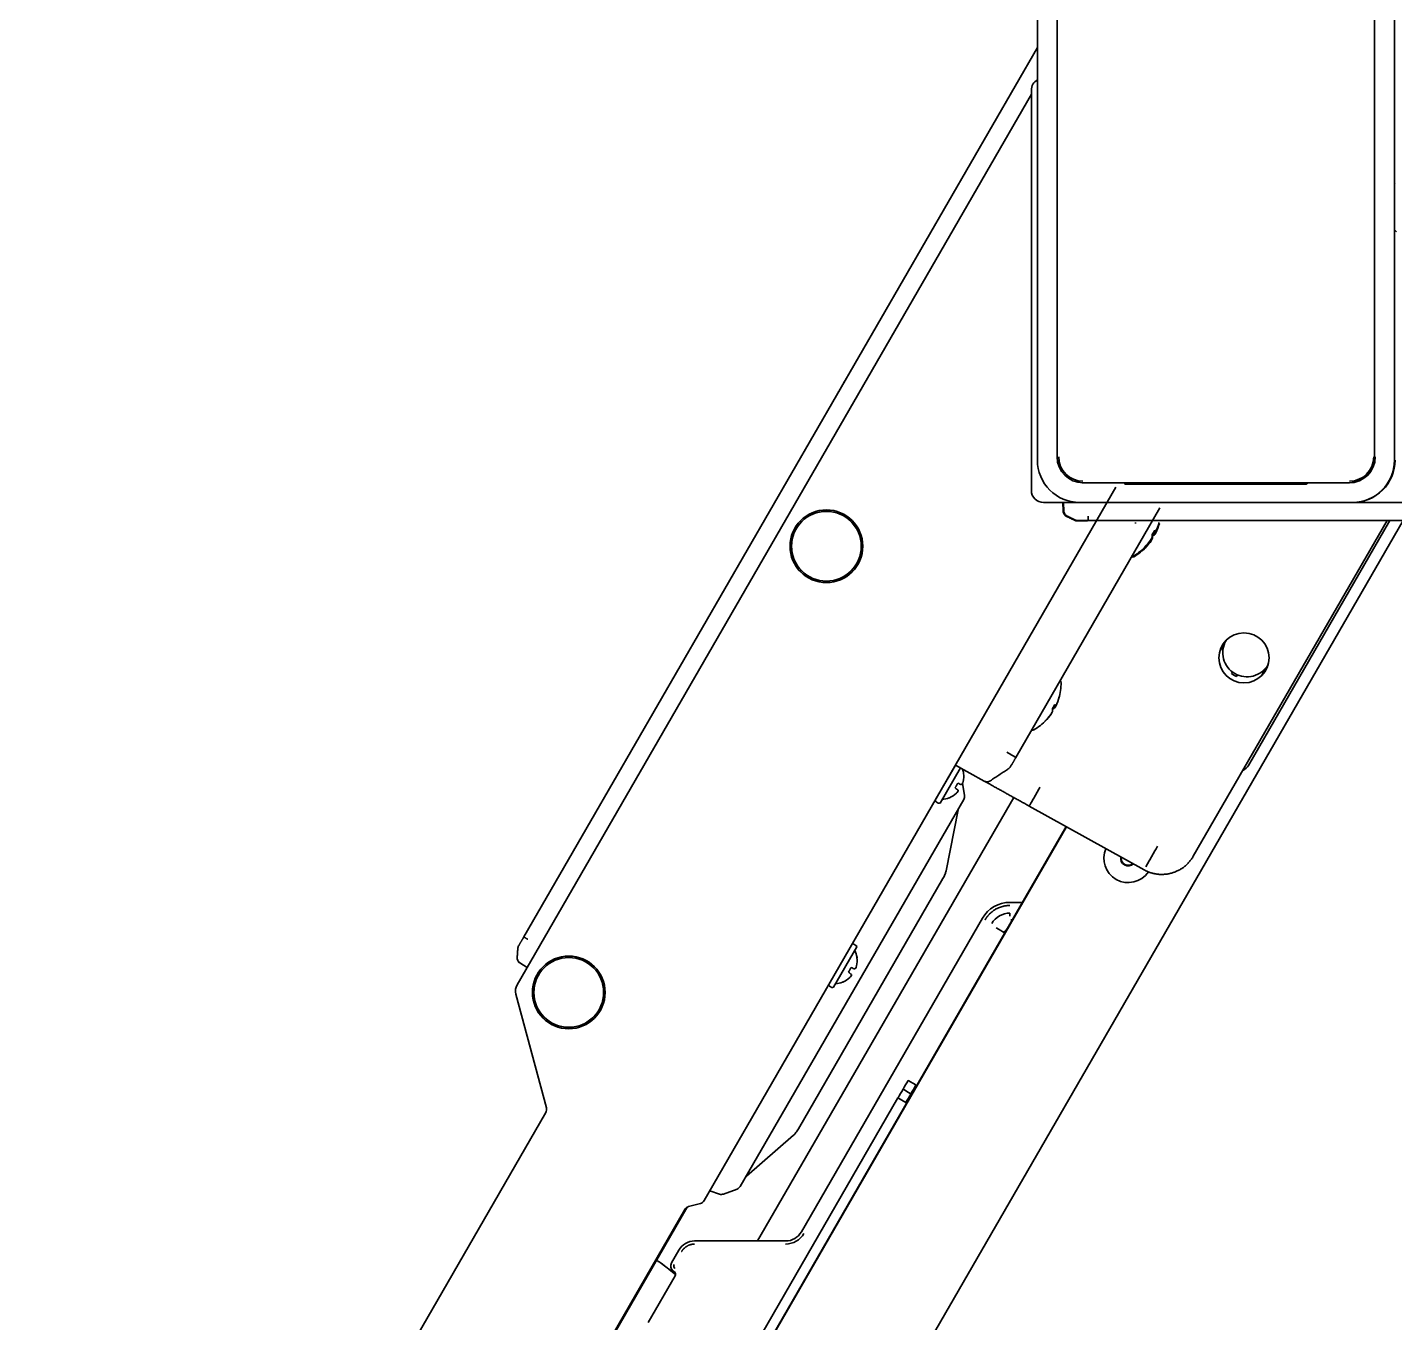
# Model space of a CAD drawing. Header units: inches. Extents: x 786 to 5593, y 691 to 5453.
# Drawn here: x 3229.3 to 3454.8, y 1351.1 to 1564.8 of the extents above; entities that cross this region are included whole.
import ezdxf

# ---------------------------------------------------------------- set-up
doc = ezdxf.new("R2010")
doc.units = ezdxf.units.IN
doc.linetypes.add('ACISOTGL', pattern=[3, 2, -1])
doc.layers.add('1', color=7, linetype='Continuous', true_color=0xffffff)
doc.layers.add('4', color=7, linetype='Continuous', true_color=0xffffff)

msp = doc.modelspace()

# ---------------------------------------------------------------- linework, layer by layer
at = {"linetype": 'ACISOTGL', "ltscale": 5}
msp.add_arc((3420.09, 1523.46), 832.8, 240, 359.8624, dxfattribs=at)
at = {"layer": '1', "color": 7, "linetype": 'Continuous', "lineweight": 35}
for p, q in [((3451.53, 1493.94), (3451.53, 1673.93)), ((3454.79, 1585.26), (3454.79, 1493.43)), ((3395.89, 1493.46), (3395.89, 1573.06)), ((3399.15, 1572.49), (3399.15, 1493.96)), ((3311.16, 1414.78), (3395.89, 1561.54)), ((3394.89, 1488.46), (3394.89, 1554.46)), ((3310.06, 1406.88), (3394.89, 1553.81)), ((3455.14, 1531.08), (3454.79, 1531.43)), ((3363.01, 1504.59), (3362.95, 1504.62)), ((3363.04, 1504.69), (3362.98, 1504.72)), ((3363.9, 1506.13), (3363.84, 1506.16)), ((3363.93, 1506.23), (3363.87, 1506.26)), ((3355.7, 1491.93), (3355.65, 1491.97)), ((3408.83, 1488.96), (3340.89, 1371.28)), ((3355.03, 1490.77), (3354.97, 1490.8)), ((3403.29, 1489.69), (3447.28, 1489.69)), ((3403.4, 1489.72), (3447.38, 1489.72)), ((3410.29, 1489.5), (3410.29, 1489.69)), ((3440.29, 1489.5), (3410.29, 1489.5)), ((3410.39, 1489.53), (3410.39, 1489.72)), ((3440.39, 1489.53), (3410.39, 1489.53)), ((3440.29, 1489.5), (3440.29, 1489.69)), ((3440.39, 1489.53), (3440.39, 1489.72)), ((3353.51, 1488.27), (3353.57, 1488.24)), ((3416.11, 1485.57), (3392.35, 1444.4)), ((3402.89, 1486.46), (3396.89, 1486.46)), ((3400.14, 1485.02), (3400.07, 1486.43)), ((3400.25, 1485.04), (3400.18, 1486.46)), ((3447.79, 1486.43), (3402.79, 1486.43)), ((3447.89, 1486.46), (3402.89, 1486.46)), ((3576.06, 1486.46), (3447.89, 1486.46)), ((3074.48, 822.27), (3456.21, 1483.46)), ((3350.28, 1482.66), (3350.33, 1482.63)), ((3568.68, 1483.46), (3404.28, 1483.46)), ((3420.7, 1483.37), (3420.7, 1483.43)), ((3420.8, 1483.39), (3420.8, 1483.46)), ((3453.58, 1483.46), (3421.61, 1428.09)), ((3430.7, 1443.08), (3454.01, 1483.46)), ((3349.38, 1481.11), (3349.43, 1481.08)), ((3414.65, 1480.37), (3414.67, 1480.36)), ((3414.69, 1480.23), (3414.71, 1480.22)), ((3415.03, 1481.51), (3415.25, 1481.38)), ((3415.08, 1481.36), (3415.3, 1481.23)), ((3415.15, 1481.72), (3415.38, 1481.59)), ((3415.2, 1481.58), (3415.42, 1481.45)), ((3341.45, 1467.38), (3341.51, 1467.35)), ((3428.32, 1457.97), (3427.89, 1458.22)), ((3428.76, 1457.72), (3428.32, 1457.97)), ((3398.58, 1452.78), (3398.8, 1452.65)), ((3398.7, 1453), (3398.92, 1452.87)), ((3398.19, 1451.65), (3398.21, 1451.64)), ((3379.05, 1437.32), (3382.39, 1443.11)), ((3379.83, 1436.87), (3383.18, 1442.68)), ((3381.84, 1442.2), (3381.84, 1442.2)), ((3387.09, 1440.5), (3382.37, 1443.12)), ((3383.69, 1441.78), (3383.71, 1441.82)), ((3383.53, 1440.09), (3383.85, 1438.15)), ((3379.19, 1437.07), (3379.54, 1436.87)), ((3381.34, 1437.71), (3381.37, 1437.75)), ((3383.73, 1437.48), (3382.3, 1435)), ((3382.3, 1435), (3348.3, 1376.11)), ((3380.82, 1425.66), (3382.8, 1435.74)), ((3382.8, 1435.74), (3382.81, 1435.81)), ((3413.51, 1425.85), (3394.54, 1436.37)), ((3400.71, 1432.95), (3054.69, 833.62)), ((3400.63, 1432.98), (3073.73, 866.77)), ((3356.48, 1383.13), (3380.31, 1424.4)), ((3391.36, 1420.48), (3393.41, 1420.48)), ((3356.95, 1366.12), (3386.82, 1417.86)), ((3362.25, 1406.47), (3366.1, 1413.14)), ((3365.96, 1413.39), (3365.61, 1413.59)), ((3311.7, 1409.73), (3310.52, 1410.5)), ((3314.9, 1386.57), (3309.86, 1405.36)), ((3361.61, 1406.66), (3361.96, 1406.46)), ((3375.15, 1388.84), (3375.02, 1388.91)), ((3082.84, 984.06), (3314.8, 1385.81)), ((3347.91, 1375.3), (3355.65, 1382.06)), ((3348.3, 1376.11), (3346.87, 1373.63)), ((3347.86, 1375.26), (3347.91, 1375.3)), ((3343.46, 1372.36), (3341.84, 1372.91)), ((3346.35, 1373.19), (3344.13, 1372.36)), ((3338.11, 1370.19), (3108.03, 971.68)), ((3337.75, 1369.83), (3108.16, 972.18)), ((3338.35, 1370.3), (3340.29, 1370.82)), ((3335.51, 1360.99), (3336.74, 1363.12)), ((3339.34, 1364.62), (3354.35, 1364.62)), ((3336.13, 1358.87), (3331.68, 1351.15)), ((3336.2, 1359.11), (3335.14, 1359.94)), ((3335.14, 1359.94), (3335.14, 1359.94)), ((3336.2, 1359.12), (3335.21, 1359.9)), ((3335.21, 1359.9), (3335.21, 1359.9)), ((3335.76, 1359.7), (3336.01, 1359.51))]:
    msp.add_line(p, q, dxfattribs=at)
for centre, radius in [((3361.08, 1479.24), 6), ((3361.08, 1479.24), 5.75), ((3429.97, 1460.82), 4.13), ((3318.58, 1405.63), 6), ((3318.58, 1405.63), 5.75)]:
    msp.add_circle(centre, radius, dxfattribs=at)
for centre, radius, start, end in [((3396.89, 1554.46), 2, 120.0009, 180), ((3455.16, 1538.72), 0.5, 119.6794, 138.5908), ((3402.89, 1493.46), 7, 180, 270), ((3447.79, 1493.43), 7, 270, 0), ((3447.89, 1493.46), 7, 270, 0), ((3396.89, 1488.46), 2, 180, 270), ((3411.59, 1482.98), 0.5, 359.6794, 18.5908), ((3411.52, 1478.09), 0.5, 254.6023, 300.3206), ((3411.57, 1477.95), 0.5, 254.6023, 300.3206), ((3407.19, 1485.5), 9.08, 300.3206, 316.7388), ((3407.23, 1485.35), 9.08, 300.3206, 316.7388), ((3429.47, 1459.96), 4, 135.5269, 150.1125), ((3430.47, 1461.69), 4, 149.8875, 240), ((3430.47, 1461.69), 4, 240, 330.1125), ((3429.47, 1459.96), 4, 330, 344.4731), ((3390.73, 1456.78), 9.08, 343.2612, 359.6794), ((3399.32, 1456.73), 0.5, 359.6794, 45.3977), ((3390.73, 1456.78), 9.08, 300.3206, 316.7388), ((3395.07, 1449.37), 0.5, 254.6023, 300.3206), ((3381.5, 1442.57), 0.5, 311.8045, 330), ((3380.02, 1441.21), 3.74, 9.3686, 19.774), ((3428.97, 1444.08), 2, 294.3403, 330), ((3379.59, 1439.25), 0.5, 330, 348.1955), ((3379.33, 1437.32), 0.283, 178.0725, 240), ((3380.02, 1441.21), 3.74, 272.3241, 290.6155), ((3382.87, 1437.98), 1, 330, 9.5), ((3379.68, 1437.12), 0.283, 240, 301.9275), ((3410.87, 1427.74), 4, 156.4013, 240), ((3410.87, 1427.74), 1.25, 168.5006, 240), ((3410.87, 1427.74), 1.15, 170.0812, 240), ((3410.87, 1427.74), 1.25, 240, 313.4513), ((3410.87, 1427.74), 1.15, 240, 311.8706), ((3410.87, 1427.74), 4, 240, 326.4619), ((3365.47, 1413.35), 0.283, 60, 121.9275), ((3362.44, 1410.8), 3.74, 9.3791, 27.6759), ((3365.81, 1413.15), 0.283, 358.0725, 60), ((3311.79, 1405.88), 2, 150, 195), ((3361.75, 1406.91), 0.283, 178.0725, 240), ((3362.1, 1406.71), 0.283, 240, 301.9275), ((3362.44, 1410.8), 3.74, 272.3241, 290.6111), ((3313.93, 1386.31), 1, 330, 15), ((3343.78, 1373.3), 1, 251, 290.5), ((3346, 1374.13), 1, 290.5, 330), ((3338.61, 1369.33), 1, 105, 150), ((3340.03, 1371.78), 1, 285, 330)]:
    msp.add_arc(centre, radius, start, end, dxfattribs=at)
for centre, major_axis, ratio, start_param, end_param in [((3403.4, 1493.97), (3.01, 3.01), 0.998926, 2.356803, 3.926382), ((3403.4, 1493.97), (-2.83, -2.83), 0.998783, 5.498396, 7.067974), ((3447.27, 1493.94), (-3.01, 3.01), 0.998926, 2.356803, 3.926382), ((3447.38, 1493.97), (-3.01, 3.01), 0.998926, 2.356803, 3.926382), ((3447.38, 1493.97), (2.83, -2.83), 0.998783, 5.498396, 7.067974), ((3401.14, 1485.07), (-0.999, -0.052), 0.99998, 0, 1.065736), ((3401.25, 1485.1), (-0.999, -0.052), 0.99998, 0, 1.065736), ((3407.3, 1485.69), (-7.85, 4.53), 0.947542, 3.199666, 3.391172), ((3407.34, 1485.54), (-7.85, 4.53), 0.947542, 3.199666, 3.391172), ((3407.08, 1485.32), (7.85, -4.53), 0.947542, 6.033606, 6.225112), ((3407.13, 1485.17), (7.85, -4.53), 0.947542, 6.033606, 6.225112), ((3407.22, 1485.55), (-7.85, 4.53), 0.995851, 2.892014, 3.083519), ((3407.26, 1485.41), (-7.85, 4.53), 0.995851, 2.892014, 3.083519), ((3406.87, 1484.95), (7.85, -4.53), 0.319632, 0.058074, 0.249579), ((3407.43, 1485.91), (-7.61, 4.39), 0.978398, 3.096057, 3.187129), ((3406.92, 1484.81), (7.85, -4.53), 0.319632, 0.058074, 0.249579), ((3407.51, 1486.05), (-7.85, 4.53), 0.319632, 2.921888, 3.083519), ((3407.47, 1485.77), (-7.61, 4.39), 0.978398, 3.096057, 3.187129), ((3407.55, 1485.9), (-7.85, 4.53), 0.319632, 2.921888, 3.083519), ((3407.52, 1486.08), (-7.85, 4.53), 0.090997, 3.199666, 3.391172), ((3407.16, 1485.45), (7.85, -4.53), 0.995851, 0.058074, 0.085647), ((3407.57, 1485.93), (-7.85, 4.53), 0.090997, 3.199666, 3.391172), ((3407.2, 1485.3), (7.85, -4.53), 0.995851, 0.058074, 0.085647), ((3406.06, 1483.55), (7.61, -4.39), 0.206731, 6.237649, 6.328721), ((3406.11, 1483.41), (7.61, -4.39), 0.206731, 6.237649, 6.328721), ((3390.97, 1457.19), (-7.61, 4.39), 0.978398, 3.096057, 3.187129), ((3391.07, 1457.35), (-7.85, 4.53), 0.090997, 3.199666, 3.391172), ((3390.7, 1456.72), (7.85, -4.53), 0.995851, 0.058074, 0.085647), ((3390.84, 1456.96), (-7.85, 4.53), 0.947542, 3.199666, 3.391172), ((3390.63, 1456.59), (7.85, -4.53), 0.947542, 6.033606, 6.225112), ((3389.61, 1454.83), (7.61, -4.39), 0.206731, 6.237649, 6.328721), ((3390.76, 1456.83), (-7.85, 4.53), 0.995851, 2.892014, 3.083519), ((3390.42, 1456.23), (7.85, -4.53), 0.319632, 0.058074, 0.249579), ((3391.05, 1457.32), (-7.85, 4.53), 0.319632, 2.921888, 3.083519), ((3380.01, 1441.22), (2.57, 2.7), 0.997235, 5.247399, 5.62012), ((3379.86, 1440.96), (-3.09, 2.09), 0.017407, 3.440796, 3.813517), ((3380.15, 1441.48), (3.35, -1.63), 0.017407, 5.611261, 5.983982), ((3380.25, 1441.72), (3.37, -1.5), 0.420739, 6.027806, 6.144672), ((3380.1, 1441.46), (3.52, -1.1), 0.902278, 6.178468, 6.295334), ((3380, 1441.22), (1.06, 3.58), 0.997235, 3.804658, 4.177379), ((3379.84, 1441.01), (-2.71, 2.5), 0.902278, 3.129444, 3.24631), ((3379.7, 1440.76), (-2.99, 2.17), 0.420739, 3.280106, 3.396972), ((3383.33, 1435.78), (-0.433, 0.25), 1, 6.282807, 6.525593), ((3391.37, 1415.23), (2.63, -4.55), 0.999188, 2.618346, 3.66484), ((3311.06, 1411.34), (0.545, 0.839), 0.999981, 2.075858, 3.141593), ((3362.52, 1411.06), (3.52, -1.1), 0.902278, 6.178468, 6.295334), ((3362.42, 1410.82), (2.57, 2.7), 0.997235, 5.247399, 5.62012), ((3362.42, 1410.81), (1.06, 3.58), 0.997235, 3.804658, 4.177379), ((3362.27, 1410.56), (-3.09, 2.09), 0.017407, 3.440796, 3.813517), ((3362.26, 1410.61), (-2.71, 2.5), 0.902278, 3.129444, 3.24631), ((3362.57, 1411.07), (3.35, -1.63), 0.017407, 5.611261, 5.983982), ((3362.11, 1410.35), (-2.99, 2.17), 0.420739, 3.280106, 3.396972), ((3362.67, 1411.31), (3.37, -1.5), 0.420739, 6.027806, 6.144672), ((3375.02, 1388.9), (1.3, -0.75), 0.008333, 1.570794, 3.106684), ((3348.14, 1374.83), (0.433, -0.25), 1, 2.899186, 3.141971), ((3354.35, 1367.62), (-1.5, 2.6), 0.999188, 2.618346, 3.66484), ((3339.34, 1361.62), (1.5, -2.6), 0.999188, 2.618346, 3.66484), ((3332.85, 1360.68), (-0.65, 0.375), 0.999379, 4.572848, 4.98544), ((3335.1, 1359.87), (1.79, -1.4), 0.03458, 1.575662, 3.146458), ((3335.17, 1359.83), (1.79, -1.4), 0.03458, 1.575662, 2.974751), ((3336.38, 1360.49), (-0.986, 0.174), 0.99931, 5.934122, 7.364783), ((3335.7, 1359.12), (-0.493, 0.087), 0.99931, 2.792529, 4.223191)]:
    msp.add_ellipse(centre, major_axis=major_axis, ratio=ratio, start_param=start_param, end_param=end_param, dxfattribs=at)
for points, knots in [([(3400.14, 1485.02), (3400.15, 1484.93), (3400.17, 1484.84), (3400.22, 1484.67), (3400.26, 1484.59), (3400.36, 1484.44), (3400.42, 1484.38), (3400.55, 1484.26), (3400.63, 1484.21), (3400.71, 1484.17)], [0, 0, 0, 0, 0.25, 0.25, 0.5, 0.5, 0.75, 0.75, 1, 1, 1, 1]), ([(3400.25, 1485.04), (3400.25, 1484.96), (3400.27, 1484.87), (3400.33, 1484.7), (3400.37, 1484.62), (3400.46, 1484.47), (3400.52, 1484.4), (3400.66, 1484.29), (3400.73, 1484.24), (3400.81, 1484.2)], [0, 0, 0, 0, 0.25, 0.25, 0.5, 0.5, 0.75, 0.75, 1, 1, 1, 1]), ([(3402.02, 1483.53), (3402.09, 1483.5), (3402.16, 1483.47), (3402.31, 1483.44), (3402.38, 1483.43), (3402.46, 1483.43)], [0, 0, 0, 0, 0.5, 0.5, 1, 1, 1, 1]), ([(3402.13, 1483.56), (3402.19, 1483.52), (3402.27, 1483.5), (3402.41, 1483.46), (3402.49, 1483.46), (3402.56, 1483.46)], [0, 0, 0, 0, 0.5, 0.5, 1, 1, 1, 1]), ([(3404.17, 1483.43), (3404.11, 1483.43), (3404.06, 1483.43), (3403.97, 1483.43), (3403.95, 1483.43), (3403.89, 1483.43), (3403.86, 1483.43), (3403.78, 1483.43), (3403.73, 1483.43), (3403.62, 1483.43), (3403.57, 1483.43), (3403.47, 1483.43), (3403.42, 1483.43), (3403.34, 1483.43), (3403.32, 1483.43), (3403.27, 1483.43), (3403.25, 1483.43), (3403.18, 1483.43), (3403.14, 1483.43), (3403.05, 1483.43), (3403.01, 1483.43), (3402.95, 1483.43), (3402.93, 1483.43), (3402.89, 1483.43), (3402.88, 1483.43), (3402.82, 1483.43), (3402.76, 1483.43), (3402.7, 1483.43), (3402.64, 1483.43), (3402.62, 1483.43), (3402.59, 1483.43), (3402.58, 1483.43), (3402.56, 1483.43), (3402.55, 1483.43), (3402.52, 1483.43), (3402.51, 1483.43), (3402.49, 1483.43), (3402.48, 1483.43), (3402.46, 1483.43), (3402.46, 1483.43), (3402.46, 1483.43)], [0, 0, 0, 0, 0.0625, 0.0625, 0.09375, 0.09375, 0.125, 0.125, 0.1875, 0.1875, 0.25, 0.25, 0.3125, 0.3125, 0.34375, 0.34375, 0.375, 0.375, 0.4375, 0.4375, 0.5, 0.5, 0.53125, 0.53125, 0.5625, 0.5625, 0.625, 0.6875, 0.6875, 0.75, 0.75, 0.78125, 0.78125, 0.8125, 0.8125, 0.875, 0.875, 0.9375, 0.9375, 1, 1, 1, 1]), ([(3404.28, 1483.46), (3404.22, 1483.46), (3404.16, 1483.46), (3404.08, 1483.46), (3404.05, 1483.46), (3404, 1483.46), (3403.97, 1483.46), (3403.89, 1483.46), (3403.83, 1483.46), (3403.73, 1483.46), (3403.68, 1483.46), (3403.57, 1483.46), (3403.52, 1483.46), (3403.45, 1483.46), (3403.43, 1483.46), (3403.38, 1483.46), (3403.35, 1483.46), (3403.28, 1483.46), (3403.24, 1483.46), (3403.15, 1483.46), (3403.11, 1483.46), (3403.05, 1483.46), (3403.04, 1483.46), (3403, 1483.46), (3402.98, 1483.46), (3402.93, 1483.46), (3402.86, 1483.46), (3402.8, 1483.46), (3402.75, 1483.46), (3402.72, 1483.46), (3402.69, 1483.46), (3402.68, 1483.46), (3402.66, 1483.46), (3402.65, 1483.46), (3402.63, 1483.46), (3402.61, 1483.46), (3402.59, 1483.46), (3402.58, 1483.46), (3402.57, 1483.46), (3402.56, 1483.46), (3402.56, 1483.46)], [0, 0, 0, 0, 0.0625, 0.0625, 0.09375, 0.09375, 0.125, 0.125, 0.1875, 0.1875, 0.25, 0.25, 0.3125, 0.3125, 0.34375, 0.34375, 0.375, 0.375, 0.4375, 0.4375, 0.5, 0.5, 0.53125, 0.53125, 0.5625, 0.5625, 0.625, 0.6875, 0.6875, 0.75, 0.75, 0.78125, 0.78125, 0.8125, 0.8125, 0.875, 0.875, 0.9375, 0.9375, 1, 1, 1, 1]), ([(3404.28, 1483.56), (3404.28, 1483.52), (3404.28, 1483.5), (3404.28, 1483.46), (3404.28, 1483.46), (3404.28, 1483.46)], [0, 0, 0, 0, 0.502236, 0.502236, 1, 1, 1, 1]), ([(3428.94, 1458.03), (3428.94, 1458.03), (3428.91, 1457.98), (3428.85, 1457.88), (3428.79, 1457.77), (3428.76, 1457.72)], [0, 0, 0, 0, 0.035912, 0.517956, 1, 1, 1, 1]), ([(3392.35, 1444.4), (3392.34, 1444.38), (3392.32, 1444.36), (3392.3, 1444.32), (3392.29, 1444.3), (3392.26, 1444.26), (3392.25, 1444.23), (3392.23, 1444.19), (3392.21, 1444.17), (3392.18, 1444.11), (3392.15, 1444.07), (3392.11, 1443.99), (3392.08, 1443.95), (3392.05, 1443.89), (3392.04, 1443.87), (3392.02, 1443.83), (3392.01, 1443.81), (3391.97, 1443.76), (3391.95, 1443.72), (3391.91, 1443.65), (3391.89, 1443.62), (3391.85, 1443.55), (3391.84, 1443.52), (3391.81, 1443.47), (3391.8, 1443.46), (3391.79, 1443.43), (3391.78, 1443.42), (3391.75, 1443.38), (3391.74, 1443.35), (3391.71, 1443.3), (3391.7, 1443.28), (3391.68, 1443.24), (3391.67, 1443.22), (3391.65, 1443.2), (3391.65, 1443.19), (3391.64, 1443.17), (3391.63, 1443.16), (3391.62, 1443.15), (3391.62, 1443.14), (3391.61, 1443.13), (3391.61, 1443.12), (3391.61, 1443.12), (3391.6, 1443.11), (3391.6, 1443.11), (3391.6, 1443.1), (3391.59, 1443.1), (3391.59, 1443.1)], [0, 0, 0, 0, 0.03125, 0.03125, 0.0625, 0.0625, 0.09375, 0.09375, 0.125, 0.125, 0.1875, 0.1875, 0.25, 0.25, 0.28125, 0.28125, 0.3125, 0.3125, 0.375, 0.375, 0.4375, 0.4375, 0.5, 0.5, 0.53125, 0.53125, 0.5625, 0.5625, 0.625, 0.625, 0.6875, 0.6875, 0.75, 0.75, 0.78125, 0.78125, 0.8125, 0.84375, 0.84375, 0.875, 0.875, 0.90625, 0.90625, 0.9375, 0.9375, 1, 1, 1, 1]), ([(3392.35, 1444.4), (3392.35, 1444.4), (3392.33, 1444.41), (3392.27, 1444.44), (3392.22, 1444.47), (3392.16, 1444.5)], [0, 0, 0, 0, 0.5, 0.5, 1, 1, 1, 1]), ([(3391.59, 1443.1), (3391.52, 1442.97), (3391.43, 1442.84), (3391.22, 1442.62), (3391.1, 1442.52), (3390.97, 1442.43)], [0, 0, 0, 0, 0.5, 0.5, 1, 1, 1, 1]), ([(3382.29, 1439.36), (3382.31, 1439.39), (3382.33, 1439.43), (3382.37, 1439.49), (3382.39, 1439.53), (3382.43, 1439.59), (3382.45, 1439.63), (3382.49, 1439.7), (3382.51, 1439.73), (3382.57, 1439.83), (3382.61, 1439.9), (3382.66, 1440), (3382.68, 1440.03), (3382.72, 1440.1), (3382.74, 1440.13), (3382.76, 1440.17)], [0, 0, 0, 0, 0.125, 0.125, 0.25, 0.25, 0.375, 0.375, 0.5, 0.5, 0.75, 0.75, 0.875, 0.875, 1, 1, 1, 1]), ([(3387.09, 1440.5), (3387.17, 1440.46), (3387.26, 1440.43), (3387.43, 1440.38), (3387.53, 1440.38), (3387.71, 1440.38), (3387.8, 1440.4), (3387.97, 1440.46), (3388.06, 1440.5), (3388.13, 1440.55)], [0, 0, 0, 0, 0.25, 0.25, 0.5, 0.5, 0.75, 0.75, 1, 1, 1, 1]), ([(3394.54, 1436.37), (3394.42, 1436.44), (3394.3, 1436.51), (3394.05, 1436.64), (3393.93, 1436.71), (3393.56, 1436.91), (3393.32, 1437.05), (3392.96, 1437.25), (3392.84, 1437.31), (3392.6, 1437.45), (3392.48, 1437.51), (3392.13, 1437.71), (3391.9, 1437.83), (3391.46, 1438.08), (3391.24, 1438.2), (3390.92, 1438.38), (3390.81, 1438.44), (3390.65, 1438.53), (3390.6, 1438.56), (3390.5, 1438.61), (3390.45, 1438.64), (3390.19, 1438.78), (3389.99, 1438.89), (3389.62, 1439.1), (3389.44, 1439.2), (3389.1, 1439.39), (3388.93, 1439.48), (3388.74, 1439.59), (3388.68, 1439.62), (3388.63, 1439.65), (3388.59, 1439.67), (3388.57, 1439.68), (3388.48, 1439.73), (3388.41, 1439.77), (3388.21, 1439.88), (3387.96, 1440.02), (3387.75, 1440.14), (3387.61, 1440.21), (3387.57, 1440.24), (3387.51, 1440.27), (3387.49, 1440.28), (3387.45, 1440.31), (3387.43, 1440.32), (3387.34, 1440.37), (3387.28, 1440.4), (3387.21, 1440.44), (3387.19, 1440.45), (3387.16, 1440.47), (3387.14, 1440.48), (3387.12, 1440.49), (3387.11, 1440.49), (3387.1, 1440.5), (3387.09, 1440.5), (3387.09, 1440.5)], [0, 0, 0, 0, 0.031268, 0.031268, 0.062536, 0.062536, 0.125072, 0.125072, 0.156339, 0.156339, 0.187607, 0.187607, 0.250143, 0.250143, 0.312679, 0.312679, 0.343947, 0.343947, 0.359581, 0.359581, 0.375215, 0.375215, 0.43775, 0.43775, 0.500286, 0.500286, 0.562822, 0.562822, 0.578456, 0.586273, 0.586273, 0.59409, 0.59409, 0.625358, 0.625358, 0.687894, 0.750429, 0.750429, 0.781697, 0.781697, 0.797331, 0.797331, 0.812965, 0.812965, 0.875501, 0.875501, 0.906769, 0.906769, 0.938037, 0.938037, 0.969305, 0.969305, 1, 1, 1, 1]), ([(3394.55, 1436.37), (3394.55, 1436.37), (3394.55, 1436.38), (3394.58, 1436.42), (3394.6, 1436.45), (3394.65, 1436.54), (3394.68, 1436.59), (3394.74, 1436.71), (3394.78, 1436.77), (3394.82, 1436.85)], [0, 0, 0, 0, 0.25, 0.25, 0.5, 0.5, 0.75, 0.75, 1, 1, 1, 1]), ([(3421.61, 1428.09), (3421.56, 1428.01), (3421.51, 1427.93), (3421.41, 1427.76), (3421.35, 1427.68), (3421.27, 1427.56), (3421.24, 1427.53), (3421.18, 1427.45), (3421.15, 1427.41), (3421.06, 1427.3), (3421, 1427.22), (3420.81, 1427), (3420.67, 1426.86), (3420.5, 1426.69), (3420.46, 1426.66), (3420.39, 1426.6), (3420.35, 1426.56), (3420.24, 1426.47), (3420.16, 1426.41), (3419.94, 1426.23), (3419.78, 1426.12), (3419.45, 1425.91), (3419.28, 1425.82), (3419.02, 1425.69), (3418.93, 1425.65), (3418.75, 1425.57), (3418.66, 1425.53), (3418.39, 1425.42), (3418.2, 1425.36), (3417.93, 1425.29), (3417.83, 1425.26), (3417.64, 1425.22), (3417.55, 1425.2), (3417.26, 1425.15), (3417.07, 1425.13), (3416.83, 1425.11), (3416.78, 1425.11), (3416.68, 1425.1), (3416.63, 1425.1), (3416.49, 1425.09), (3416.39, 1425.09), (3416.1, 1425.1), (3415.91, 1425.11), (3415.52, 1425.16), (3415.33, 1425.19), (3415.05, 1425.25), (3414.95, 1425.27), (3414.81, 1425.31), (3414.77, 1425.33), (3414.67, 1425.35), (3414.63, 1425.37), (3414.39, 1425.44), (3414.21, 1425.51), (3413.99, 1425.61), (3413.94, 1425.63), (3413.85, 1425.67), (3413.72, 1425.73), (3413.59, 1425.8), (3413.51, 1425.85)], [0, 0, 0, 0, 0.03125, 0.03125, 0.0625, 0.0625, 0.078125, 0.078125, 0.09375, 0.09375, 0.125, 0.125, 0.1875, 0.1875, 0.203125, 0.203125, 0.21875, 0.21875, 0.25, 0.25, 0.3125, 0.3125, 0.375, 0.375, 0.40625, 0.40625, 0.4375, 0.4375, 0.5, 0.5, 0.53125, 0.53125, 0.5625, 0.5625, 0.625, 0.625, 0.640625, 0.640625, 0.65625, 0.65625, 0.6875, 0.6875, 0.75, 0.75, 0.8125, 0.8125, 0.84375, 0.84375, 0.859375, 0.859375, 0.875, 0.875, 0.9375, 0.9375, 0.953125, 0.953125, 0.96875, 1, 1, 1, 1]), ([(3415.7, 1429.74), (3415.62, 1429.61), (3415.55, 1429.47), (3415.41, 1429.21), (3415.34, 1429.08), (3415.27, 1428.96)], [0, 0, 0, 0, 0.5, 0.5, 1, 1, 1, 1]), ([(3380.31, 1424.4), (3380.38, 1424.52), (3380.5, 1424.74), (3380.65, 1425.08), (3380.76, 1425.39), (3380.81, 1425.57), (3380.82, 1425.66)], [0, 0, 0, 0, 0.267051, 0.527552, 0.773248, 1, 1, 1, 1]), ([(3310.3, 1413.29), (3310.3, 1413.29), (3310.3, 1413.3), (3310.31, 1413.31), (3310.31, 1413.31), (3310.31, 1413.32), (3310.32, 1413.32), (3310.33, 1413.34), (3310.33, 1413.35), (3310.35, 1413.38), (3310.36, 1413.4), (3310.38, 1413.43), (3310.39, 1413.45), (3310.41, 1413.49), (3310.42, 1413.5), (3310.43, 1413.53), (3310.44, 1413.54), (3310.47, 1413.58), (3310.5, 1413.64), (3310.54, 1413.7), (3310.57, 1413.77), (3310.6, 1413.81), (3310.64, 1413.88), (3310.68, 1413.96), (3310.73, 1414.04), (3310.78, 1414.12), (3310.8, 1414.17), (3310.84, 1414.23), (3310.86, 1414.26), (3310.88, 1414.3), (3310.9, 1414.33), (3310.94, 1414.4), (3310.96, 1414.44), (3311.02, 1414.54), (3311.04, 1414.58), (3311.1, 1414.68), (3311.13, 1414.73), (3311.16, 1414.78)], [0, 0, 0, 0, 0.0625, 0.0625, 0.09375, 0.09375, 0.125, 0.125, 0.1875, 0.1875, 0.25, 0.25, 0.3125, 0.3125, 0.34375, 0.34375, 0.375, 0.375, 0.4375, 0.5, 0.5, 0.5625, 0.5625, 0.625, 0.6875, 0.6875, 0.75, 0.75, 0.78125, 0.78125, 0.8125, 0.8125, 0.875, 0.875, 0.9375, 0.9375, 1, 1, 1, 1]), ([(3311.16, 1414.78), (3311.16, 1414.78), (3311.16, 1414.77), (3311.19, 1414.76), (3311.21, 1414.74), (3311.24, 1414.73)], [0, 0, 0, 0, 0.49773, 0.49773, 1, 1, 1, 1]), ([(3310.3, 1413.29), (3310.26, 1413.23), (3310.23, 1413.16), (3310.19, 1413.01), (3310.17, 1412.94), (3310.17, 1412.86)], [0, 0, 0, 0, 0.5, 0.5, 1, 1, 1, 1]), ([(3310.07, 1411.41), (3310.06, 1411.32), (3310.06, 1411.23), (3310.1, 1411.05), (3310.13, 1410.97), (3310.21, 1410.81), (3310.26, 1410.74), (3310.38, 1410.6), (3310.44, 1410.54), (3310.52, 1410.5)], [0, 0, 0, 0, 0.25, 0.25, 0.5, 0.5, 0.75, 0.75, 1, 1, 1, 1]), ([(3366.1, 1411.28), (3366.1, 1411.28), (3366.11, 1411.28), (3366.11, 1411.28), (3366.11, 1411.28), (3366.11, 1411.28), (3366.11, 1411.28), (3366.11, 1411.28), (3366.11, 1411.28), (3366.11, 1411.29), (3366.12, 1411.31), (3366.13, 1411.34), (3366.13, 1411.38), (3366.13, 1411.4), (3366.13, 1411.41)], [0, 0, 0, 0, 0.224485, 0.543492, 0.578376, 0.58397, 0.58494, 0.585873, 0.587908, 0.610022, 0.664923, 0.762436, 0.906816, 1, 1, 1, 1]), ([(3364.71, 1408.95), (3364.75, 1409.02), (3364.79, 1409.09), (3364.85, 1409.19), (3364.86, 1409.22), (3364.9, 1409.29), (3364.92, 1409.32), (3364.98, 1409.42), (3365.02, 1409.49), (3365.08, 1409.59), (3365.1, 1409.63), (3365.14, 1409.69), (3365.16, 1409.73), (3365.18, 1409.76)], [0, 0, 0, 0, 0.25, 0.25, 0.375, 0.375, 0.5, 0.5, 0.75, 0.75, 0.875, 0.875, 1, 1, 1, 1]), ([(3363.76, 1407.3), (3363.76, 1407.31), (3363.78, 1407.31), (3363.81, 1407.33), (3363.83, 1407.35), (3363.84, 1407.37), (3363.85, 1407.38), (3363.86, 1407.38), (3363.86, 1407.39), (3363.86, 1407.39), (3363.86, 1407.39), (3363.86, 1407.39), (3363.86, 1407.39), (3363.86, 1407.39), (3363.86, 1407.39), (3363.86, 1407.39), (3363.86, 1407.39), (3363.86, 1407.39)], [0, 0, 0, 0, 0.102508, 0.301325, 0.460416, 0.576988, 0.64948, 0.682856, 0.688693, 0.690449, 0.691698, 0.693191, 0.695765, 0.701984, 0.726756, 0.986797, 1, 1, 1, 1]), ([(3355.65, 1382.06), (3355.72, 1382.12), (3355.85, 1382.25), (3356.07, 1382.5), (3356.28, 1382.8), (3356.42, 1383.02), (3356.48, 1383.13)], [0, 0, 0, 0, 0.226752, 0.472448, 0.732949, 1, 1, 1, 1]), ([(3347.76, 1375.16), (3347.77, 1375.16), (3347.77, 1375.17), (3347.79, 1375.19), (3347.82, 1375.22), (3347.86, 1375.26)], [0, 0, 0, 0, 0.059017, 0.059017, 1, 1, 1, 1])]:
    msp.add_open_spline(points, degree=3, knots=knots, dxfattribs=at)
for points, degree in [([(3400.71, 1484.17), (3402.02, 1483.53)], 1), ([(3400.81, 1484.2), (3402.13, 1483.56)], 1), ([(3404.28, 1484.2), (3404.28, 1483.56)], 1), ([(3427.89, 1458.22), (3427.95, 1458.32), (3428.02, 1458.43), (3428.08, 1458.55)], 3), ([(3392.16, 1444.5), (3390.85, 1445.26)], 1), ([(3390.97, 1442.43), (3388.13, 1440.55)], 1), ([(3396.31, 1439.47), (3394.83, 1436.85)], 1), ([(3415.27, 1428.96), (3413.78, 1426.33)], 1), ([(3311.8, 1414.41), (3311.24, 1414.73)], 1), ([(3310.07, 1411.41), (3310.17, 1412.86)], 1)]:
    msp.add_open_spline(points, degree=degree, dxfattribs=at)
at = {"layer": '4', "color": 7, "linetype": 'Continuous', "lineweight": 35}
for p, q in [((3391.98, 1437.79), (3349.73, 1364.62)), ((3391.36, 1420.48), (3393.41, 1420.48)), ((3356.95, 1366.12), (3386.82, 1417.86)), ((3391.36, 1418.72), (3391.36, 1418.22)), ((3318.22, 1293.52), (3372.89, 1388.22)), ((3374.19, 1387.47), (3372.89, 1388.22)), ((3335.51, 1360.99), (3336.74, 1363.12)), ((3339.34, 1364.62), (3354.35, 1364.62)), ((3336.13, 1358.87), (3331.68, 1351.15)), ((3335.76, 1359.7), (3336.01, 1359.51))]:
    msp.add_line(p, q, dxfattribs=at)
msp.add_arc((3391.36, 1415.24), 3.47, 89.9973, 150.0027, dxfattribs=at)
for centre, major_axis, ratio, start_param, end_param in [((3391.63, 1416.24), (0, 1.5), 0.008337, 5.609669, 6.248277), ((3390.36, 1415.51), (-1.3, 0.75), 0.016664, 4.712379, 6.248028), ((3391.65, 1414.79), (-1.28, 0.74), 0.999861, 5.817939, 6.283654), ((3366.9, 1391.68), (99.19, 171.8), 0.034899, 4.71239, 4.729065), ((3368.2, 1390.93), (99.94, 173.1), 0.034639, 4.712389, 4.729065), ((3375.84, 1390.34), (-1.3, 0.75), 0.016664, 4.712379, 6.248272), ((3354.35, 1367.62), (-1.5, 2.6), 0.999188, 2.618346, 3.66484), ((3354.35, 1367.61), (1.75, -3.03), 0.999188, 5.759938, 6.806432), ((3336.39, 1360.49), (-0.493, 0.087), 0.99931, 5.934122, 7.364783)]:
    msp.add_ellipse(centre, major_axis=major_axis, ratio=ratio, start_param=start_param, end_param=end_param, dxfattribs=at)
for points, knots in [([(3387.26, 1417.6), (3387.27, 1417.61), (3387.28, 1417.63), (3387.3, 1417.66), (3387.32, 1417.7), (3387.34, 1417.73), (3387.36, 1417.77), (3387.39, 1417.81), (3387.41, 1417.85), (3387.44, 1417.89), (3387.47, 1417.93), (3387.5, 1417.97), (3387.53, 1418.02), (3387.56, 1418.07), (3387.6, 1418.11), (3387.64, 1418.16), (3387.68, 1418.21), (3387.72, 1418.26), (3387.76, 1418.31), (3387.81, 1418.37), (3387.86, 1418.42), (3387.91, 1418.47), (3387.96, 1418.53), (3388.08, 1418.65), (3388.27, 1418.82), (3388.52, 1419.03), (3388.76, 1419.2), (3389, 1419.34), (3389.24, 1419.47), (3389.5, 1419.6), (3389.81, 1419.71), (3390.07, 1419.79), (3390.27, 1419.84), (3390.39, 1419.87), (3390.5, 1419.9), (3390.62, 1419.91), (3390.72, 1419.93), (3390.82, 1419.94), (3390.92, 1419.95), (3391.01, 1419.96), (3391.09, 1419.97), (3391.17, 1419.97), (3391.24, 1419.97), (3391.31, 1419.97), (3391.35, 1419.97), (3391.37, 1419.97)], [0, 0, 0, 0, 0.007044, 0.014505, 0.02238, 0.03067, 0.039373, 0.048489, 0.058018, 0.067958, 0.078309, 0.08907, 0.10024, 0.11182, 0.123808, 0.136205, 0.149009, 0.162221, 0.17584, 0.189866, 0.204299, 0.219138, 0.234385, 0.250039, 0.322331, 0.388056, 0.447269, 0.500002, 0.552729, 0.61194, 0.677667, 0.749965, 0.776217, 0.801303, 0.825225, 0.847981, 0.86957, 0.88999, 0.90924, 0.927318, 0.944219, 0.959941, 0.974481, 0.987836, 1, 1, 1, 1]), ([(3337.18, 1362.86), (3337.18, 1362.87), (3337.19, 1362.88), (3337.21, 1362.91), (3337.22, 1362.93), (3337.24, 1362.96), (3337.26, 1362.99), (3337.28, 1363.02), (3337.3, 1363.05), (3337.32, 1363.08), (3337.35, 1363.11), (3337.37, 1363.15), (3337.4, 1363.18), (3337.43, 1363.22), (3337.47, 1363.26), (3337.5, 1363.3), (3337.54, 1363.34), (3337.61, 1363.41), (3337.71, 1363.5), (3337.84, 1363.61), (3337.97, 1363.7), (3338.09, 1363.77), (3338.22, 1363.84), (3338.36, 1363.91), (3338.52, 1363.97), (3338.66, 1364.02), (3338.78, 1364.04), (3338.86, 1364.06), (3338.94, 1364.08), (3339.01, 1364.09), (3339.08, 1364.09), (3339.14, 1364.1), (3339.2, 1364.1), (3339.25, 1364.11), (3339.3, 1364.11), (3339.33, 1364.11), (3339.34, 1364.11)], [0, 0, 0, 0, 0.009789, 0.020364, 0.031724, 0.043866, 0.056789, 0.07049, 0.084968, 0.100222, 0.11625, 0.13305, 0.150623, 0.168966, 0.188079, 0.207962, 0.228615, 0.250038, 0.322321, 0.388043, 0.44726, 0.500003, 0.552736, 0.611949, 0.677674, 0.749967, 0.783874, 0.81581, 0.845775, 0.873767, 0.899782, 0.923815, 0.945861, 0.965912, 0.983961, 1, 1, 1, 1])]:
    msp.add_open_spline(points, degree=3, knots=knots, dxfattribs=at)

doc.saveas('drawing.dxf')
